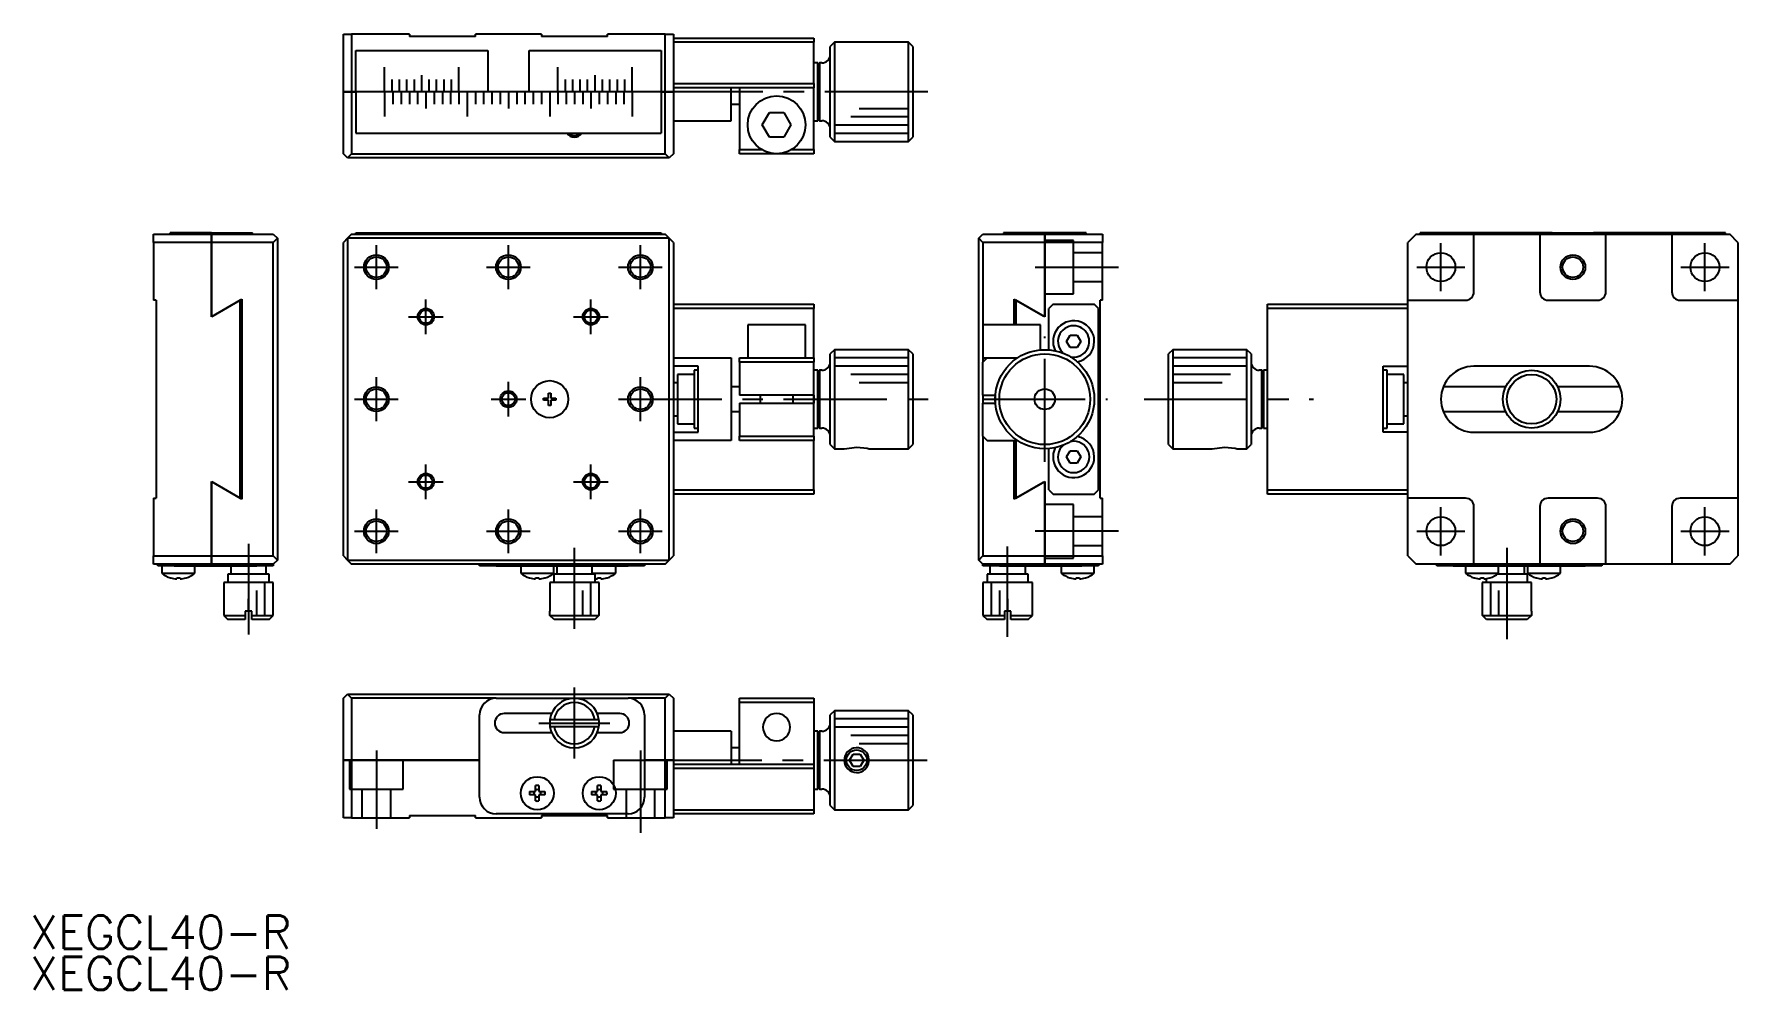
# Model space of a CAD drawing. Extents: x 13 to 220, y -3 to 112.
import ezdxf

# ---------------------------------------------------------------- set-up
doc = ezdxf.new("R2010")
doc.units = 0
doc.header["$LTSCALE"] = 10
doc.linetypes.add('CENTER', pattern=[2, 1.25, -0.25, 0.25, -0.25])
doc.linetypes.add('DASHED', pattern=[3.5, 2, -1.5])
doc.layers.get('0').update_dxf_attribs({"linetype": 'CONTINUOUS'})
doc.layers.add('CENTER', color=1, linetype='CENTER')
doc.styles.get("Standard").update_dxf_attribs({"font": 'txt.shx', "bigfont": '@extfont2.shx'})

msp = doc.modelspace()

# ---------------------------------------------------------------- linework, layer by layer
at = {"color": 7, "linetype": 'CONTINUOUS'}
for p, q in [((50.5, 105.5), (50.5, 112.5)), ((50.5, 112.5), (51.5, 112.5)), ((51.5, 112.5), (51.5, 105.5)), ((58.5, 112.5), (51.5, 112.5)), ((58.5, 112.5), (58.5, 112.2)), ((66.5, 112.2), (58.5, 112.2)), ((66.5, 112.2), (66.5, 112.5)), ((74.5, 112.5), (66.5, 112.5)), ((74.5, 112.5), (74.5, 112.2)), ((82.5, 112.2), (74.5, 112.2)), ((82.5, 112.2), (82.5, 112.5)), ((89.5, 112.5), (82.5, 112.5)), ((89.5, 105.5), (89.5, 112.5)), ((89.5, 112.5), (90.5, 112.5)), ((90.5, 112.5), (90.5, 105.5)), ((90.5, 112), (107.5, 112)), ((107.5, 112), (107.5, 111.5)), ((52, 105.5), (52, 110.5)), ((52, 110.5), (68, 110.5)), ((68, 110.5), (68, 105.5)), ((73, 105.5), (73, 110.5)), ((73, 110.5), (89, 110.5)), ((89, 110.5), (89, 105.5)), ((107.5, 111.5), (90.5, 111.5)), ((107.5, 106.5), (107.5, 111.5)), ((110, 111.5), (109.5, 111)), ((109.5, 100), (109.5, 111)), ((110, 111.5), (110, 99.5)), ((119, 111.5), (110, 111.5)), ((119, 99.5), (119, 111.5)), ((119.5, 111), (119, 111.5)), ((119.5, 111), (119.5, 100)), ((108, 109), (107.5, 109)), ((108, 102), (108, 109)), ((108.2, 109), (108, 108.8)), ((108, 102.2), (108, 108.8)), ((108.2, 109), (108.2, 102)), ((108.5, 109), (108.2, 109)), ((51.5, 105.5), (50.5, 105.5)), ((50.5, 98), (50.5, 105.5)), ((50.5, 105.5), (51.5, 105.5)), ((51.5, 105.5), (51.99, 105.5)), ((51.5, 105.5), (51.5, 98)), ((51.99, 105.5), (51.5, 105.5)), ((55.49, 105.5), (52, 105.5)), ((52, 105.5), (52, 100.5)), ((55.49, 105.5), (52, 105.5)), ((55.5, 105.5), (55.49, 105.5)), ((55.5, 105.5), (55.49, 105.5)), ((55.51, 105.5), (55.5, 105.5)), ((55.51, 105.5), (55.5, 105.5)), ((56.4, 105.5), (55.51, 105.5)), ((56.39, 105.5), (55.51, 105.5)), ((56.4, 105.5), (56.39, 105.5)), ((56.49, 105.5), (56.4, 105.5)), ((56.41, 105.5), (56.4, 105.5)), ((56.5, 105.5), (56.41, 105.5)), ((56.5, 105.5), (56.49, 105.5)), ((56.51, 105.5), (56.5, 105.5)), ((57.29, 105.5), (56.5, 105.5)), ((57.3, 105.5), (56.51, 105.5)), ((57.3, 105.5), (57.29, 105.5)), ((57.49, 105.5), (57.3, 105.5)), ((57.31, 105.5), (57.3, 105.5)), ((57.5, 105.5), (57.31, 105.5)), ((57.5, 105.5), (57.49, 105.5)), ((57.51, 105.5), (57.5, 105.5)), ((58.19, 105.5), (57.5, 105.5)), ((58.2, 105.5), (57.51, 105.5)), ((58.2, 105.5), (58.19, 105.5)), ((58.49, 105.5), (58.2, 105.5)), ((58.21, 105.5), (58.2, 105.5)), ((58.5, 105.5), (58.21, 105.5)), ((58.5, 105.5), (58.49, 105.5)), ((58.51, 105.5), (58.5, 105.5)), ((59.09, 105.5), (58.5, 105.5)), ((59.1, 105.5), (58.51, 105.5)), ((59.1, 105.5), (59.09, 105.5)), ((59.49, 105.5), (59.1, 105.5)), ((59.11, 105.5), (59.1, 105.5)), ((59.5, 105.5), (59.11, 105.5)), ((59.5, 105.5), (59.49, 105.5)), ((59.51, 105.5), (59.5, 105.5)), ((59.99, 105.5), (59.5, 105.5)), ((60, 105.5), (59.51, 105.5)), ((60, 105.5), (59.99, 105.5)), ((60.49, 105.5), (60, 105.5)), ((60.01, 105.5), (60, 105.5)), ((60.5, 105.5), (60.01, 105.5)), ((60.5, 105.5), (60.49, 105.5)), ((60.51, 105.5), (60.5, 105.5)), ((60.89, 105.5), (60.5, 105.5)), ((60.9, 105.5), (60.51, 105.5)), ((60.9, 105.5), (60.89, 105.5)), ((61.49, 105.5), (60.9, 105.5)), ((60.91, 105.5), (60.9, 105.5)), ((61.5, 105.5), (60.91, 105.5)), ((61.5, 105.5), (61.49, 105.5)), ((61.51, 105.5), (61.5, 105.5)), ((61.79, 105.5), (61.5, 105.5)), ((61.8, 105.5), (61.51, 105.5)), ((61.8, 105.5), (61.79, 105.5)), ((62.49, 105.5), (61.8, 105.5)), ((61.81, 105.5), (61.8, 105.5)), ((62.5, 105.5), (61.81, 105.5)), ((62.5, 105.5), (62.49, 105.5)), ((62.51, 105.5), (62.5, 105.5)), ((62.69, 105.5), (62.5, 105.5)), ((62.7, 105.5), (62.51, 105.5)), ((62.7, 105.5), (62.69, 105.5)), ((63.49, 105.5), (62.7, 105.5)), ((62.71, 105.5), (62.7, 105.5)), ((63.5, 105.5), (62.71, 105.5)), ((63.5, 105.5), (63.49, 105.5)), ((63.51, 105.5), (63.5, 105.5)), ((63.59, 105.5), (63.5, 105.5)), ((63.6, 105.5), (63.51, 105.5)), ((63.6, 105.5), (63.59, 105.5)), ((64.49, 105.5), (63.6, 105.5)), ((63.61, 105.5), (63.6, 105.5)), ((64.49, 105.5), (63.61, 105.5)), ((64.5, 105.5), (64.49, 105.5)), ((64.5, 105.5), (64.49, 105.5)), ((64.51, 105.5), (64.5, 105.5)), ((64.51, 105.5), (64.5, 105.5)), ((65.49, 105.5), (64.51, 105.5)), ((65.5, 105.5), (64.51, 105.5)), ((65.5, 105.5), (65.49, 105.5)), ((65.51, 105.5), (65.5, 105.5)), ((66.5, 105.5), (65.5, 105.5)), ((66.49, 105.5), (65.51, 105.5)), ((66.5, 105.5), (66.49, 105.5)), ((66.51, 105.5), (66.5, 105.5)), ((67.5, 105.5), (66.5, 105.5)), ((67.49, 105.5), (66.51, 105.5)), ((67.5, 105.5), (67.49, 105.5)), ((67.51, 105.5), (67.5, 105.5)), ((68, 105.5), (67.5, 105.5)), ((68, 105.5), (67.51, 105.5)), ((68.01, 105.5), (68, 105.5)), ((68.5, 105.5), (68.01, 105.5)), ((69.5, 105.5), (68.5, 105.5)), ((70.5, 105.5), (69.5, 105.5)), ((71.5, 105.5), (70.5, 105.5)), ((72.5, 105.5), (71.5, 105.5)), ((72.99, 105.5), (72.5, 105.5)), ((73, 105.5), (72.99, 105.5)), ((73.49, 105.5), (73, 105.5)), ((73.5, 105.5), (73, 105.5)), ((73.5, 105.5), (73.49, 105.5)), ((73.51, 105.5), (73.5, 105.5)), ((74.5, 105.5), (73.5, 105.5)), ((74.49, 105.5), (73.51, 105.5)), ((74.5, 105.5), (74.49, 105.5)), ((74.51, 105.5), (74.5, 105.5)), ((75.5, 105.5), (74.5, 105.5)), ((75.49, 105.5), (74.51, 105.5)), ((75.5, 105.5), (75.49, 105.5)), ((75.51, 105.5), (75.5, 105.5)), ((76.49, 105.5), (75.5, 105.5)), ((76.49, 105.5), (75.51, 105.5)), ((76.5, 105.5), (76.49, 105.5)), ((76.5, 105.5), (76.49, 105.5)), ((76.51, 105.5), (76.5, 105.5)), ((76.51, 105.5), (76.5, 105.5)), ((77.4, 105.5), (76.51, 105.5)), ((77.39, 105.5), (76.51, 105.5)), ((77.4, 105.5), (77.39, 105.5)), ((77.49, 105.5), (77.4, 105.5)), ((77.41, 105.5), (77.4, 105.5)), ((77.5, 105.5), (77.41, 105.5)), ((77.5, 105.5), (77.49, 105.5)), ((77.51, 105.5), (77.5, 105.5)), ((78.29, 105.5), (77.5, 105.5)), ((78.3, 105.5), (77.51, 105.5)), ((78.3, 105.5), (78.29, 105.5)), ((78.49, 105.5), (78.3, 105.5)), ((78.31, 105.5), (78.3, 105.5)), ((78.5, 105.5), (78.31, 105.5)), ((78.5, 105.5), (78.49, 105.5)), ((78.51, 105.5), (78.5, 105.5)), ((79.19, 105.5), (78.5, 105.5)), ((79.2, 105.5), (78.51, 105.5)), ((79.2, 105.5), (79.19, 105.5)), ((79.49, 105.5), (79.2, 105.5)), ((79.21, 105.5), (79.2, 105.5)), ((79.5, 105.5), (79.21, 105.5)), ((79.5, 105.5), (79.49, 105.5)), ((79.51, 105.5), (79.5, 105.5)), ((80.09, 105.5), (79.5, 105.5)), ((80.1, 105.5), (79.51, 105.5)), ((80.1, 105.5), (80.09, 105.5)), ((80.49, 105.5), (80.1, 105.5)), ((80.11, 105.5), (80.1, 105.5)), ((80.5, 105.5), (80.11, 105.5)), ((80.5, 105.5), (80.49, 105.5)), ((80.51, 105.5), (80.5, 105.5)), ((80.99, 105.5), (80.5, 105.5)), ((81, 105.5), (80.51, 105.5)), ((81, 105.5), (80.99, 105.5)), ((81.49, 105.5), (81, 105.5)), ((81.01, 105.5), (81, 105.5)), ((81.5, 105.5), (81.01, 105.5)), ((81.5, 105.5), (81.49, 105.5)), ((81.51, 105.5), (81.5, 105.5)), ((81.89, 105.5), (81.5, 105.5)), ((81.9, 105.5), (81.51, 105.5)), ((81.9, 105.5), (81.89, 105.5)), ((82.49, 105.5), (81.9, 105.5)), ((81.91, 105.5), (81.9, 105.5)), ((82.5, 105.5), (81.91, 105.5)), ((82.5, 105.5), (82.49, 105.5)), ((82.51, 105.5), (82.5, 105.5)), ((82.79, 105.5), (82.5, 105.5)), ((82.8, 105.5), (82.51, 105.5)), ((82.8, 105.5), (82.79, 105.5)), ((83.49, 105.5), (82.8, 105.5)), ((82.81, 105.5), (82.8, 105.5)), ((83.5, 105.5), (82.81, 105.5)), ((83.5, 105.5), (83.49, 105.5)), ((83.51, 105.5), (83.5, 105.5)), ((83.69, 105.5), (83.5, 105.5)), ((83.7, 105.5), (83.51, 105.5)), ((83.7, 105.5), (83.69, 105.5)), ((84.49, 105.5), (83.7, 105.5)), ((83.71, 105.5), (83.7, 105.5)), ((84.5, 105.5), (83.71, 105.5)), ((84.5, 105.5), (84.49, 105.5)), ((84.51, 105.5), (84.5, 105.5)), ((84.59, 105.5), (84.5, 105.5)), ((84.6, 105.5), (84.51, 105.5)), ((84.6, 105.5), (84.59, 105.5)), ((85.49, 105.5), (84.6, 105.5)), ((84.61, 105.5), (84.6, 105.5)), ((85.49, 105.5), (84.61, 105.5)), ((85.5, 105.5), (85.49, 105.5)), ((85.5, 105.5), (85.49, 105.5)), ((85.51, 105.5), (85.5, 105.5)), ((85.51, 105.5), (85.5, 105.5)), ((89, 105.5), (85.51, 105.5)), ((89, 105.5), (85.51, 105.5)), ((89, 105.5), (89, 100.5)), ((89.01, 105.5), (89.5, 105.5)), ((89.5, 105.5), (89.01, 105.5)), ((90.5, 105.5), (89.5, 105.5)), ((89.5, 98), (89.5, 105.5)), ((89.5, 105.5), (90.5, 105.5)), ((90.5, 106.5), (107.5, 106.5)), ((107.5, 106), (90.5, 106)), ((90.5, 105.5), (90.5, 98)), ((97.5, 102), (97.5, 106)), ((98.5, 106), (98.5, 98.5)), ((107.5, 106.5), (107.5, 106)), ((107.5, 98.5), (107.5, 106)), ((97.5, 104), (98.5, 104)), ((90.5, 102), (97.5, 102)), ((101.267949, 101.5), (102.133975, 103)), ((102.133975, 100), (101.267949, 101.5)), ((102.133975, 103), (103.866025, 103)), ((103.866025, 103), (104.732051, 101.5)), ((104.732051, 101.5), (103.866025, 100)), ((107.5, 102), (108, 102)), ((108, 102.2), (108.2, 102)), ((108.2, 102), (108.5, 102)), ((52, 100.5), (89, 100.5)), ((103.866025, 100), (102.133975, 100)), ((109.5, 100), (110, 99.5)), ((110, 99.5), (119, 99.5)), ((119, 99.5), (119.5, 100)), ((51, 97.5), (50.5, 98)), ((51.5, 98), (51, 97.5)), ((90, 97.5), (51, 97.5)), ((51.5, 98), (89.5, 98)), ((90, 97.5), (89.5, 98)), ((90.5, 98), (90, 97.5)), ((98.5, 98.5), (101.197224, 98.5)), ((98.5, 98), (98.5, 98.5)), ((103, 98), (98.5, 98)), ((107.5, 98), (103, 98)), ((104.802776, 98.5), (107.5, 98.5)), ((107.5, 98.5), (107.5, 98)), ((27.5, 88.25), (34.5, 88.25)), ((27.5, 87.25), (27.5, 88.25)), ((34.5, 87.25), (27.5, 87.25)), ((27.5, 87.25), (27.5, 80.25)), ((29.5, 88.25), (29.5, 88.4)), ((34.5, 88.4), (29.5, 88.4)), ((34.5, 88.25), (34.5, 88.4)), ((34.5, 88.4), (39.5, 88.4)), ((34.5, 88.4), (34.5, 88.25)), ((34.5, 88.25), (34.5, 87.25)), ((34.5, 88.25), (42, 88.25)), ((34.5, 87.25), (34.5, 88.25)), ((34.5, 78.35), (34.5, 87.25)), ((34.5, 87.25), (34.5, 78.35)), ((42, 87.25), (34.5, 87.25)), ((39.5, 88.25), (39.5, 88.4)), ((42, 88.25), (42.5, 87.75)), ((42.5, 87.75), (42, 87.25)), ((42, 49.25), (42, 87.25)), ((42.5, 87.75), (42.5, 48.75)), ((51, 87.75), (50.5, 87.25)), ((50.5, 49.25), (50.5, 87.25)), ((51.5, 88.25), (51, 87.75)), ((51, 87.75), (51, 48.75)), ((90, 87.75), (51, 87.75)), ((51.5, 88.25), (89.5, 88.25)), ((52, 88.25), (52, 88.4)), ((52, 88.4), (89, 88.4)), ((89, 88.4), (89, 88.25)), ((90, 87.75), (89.5, 88.25)), ((90, 48.75), (90, 87.75)), ((90.5, 87.25), (90, 87.75)), ((90.5, 87.25), (90.5, 49.25)), ((127.5, 87.75), (128, 88.25)), ((128, 87.25), (127.5, 87.75)), ((127.5, 48.75), (127.5, 87.75)), ((128, 88.25), (135.5, 88.25)), ((135.5, 87.25), (128, 87.25)), ((128, 87.25), (128, 77.25)), ((130.5, 88.4), (130.5, 88.25)), ((135.5, 88.4), (130.5, 88.4)), ((135.5, 88.25), (135.5, 88.4)), ((140.5, 88.4), (135.5, 88.4)), ((135.5, 88.25), (135.5, 88.4)), ((135.5, 88.25), (142.5, 88.25)), ((135.5, 87.25), (135.5, 88.25)), ((135.5, 88.25), (135.5, 87.25)), ((142.5, 87.25), (135.5, 87.25)), ((135.5, 87.25), (135.5, 78.35)), ((135.5, 78.35), (135.5, 87.25)), ((140.5, 88.25), (140.5, 88.4)), ((142.5, 88.25), (142.5, 87.25)), ((142.5, 80.25), (142.5, 87.25)), ((180.5, 88.25), (179.5, 87.25)), ((179.5, 80.25), (179.5, 87.25)), ((180.5, 88.25), (187.5, 88.25)), ((181, 88.25), (181, 88.4)), ((197, 88.4), (181, 88.4)), ((187.5, 81.25), (187.5, 88.25)), ((187.5, 88.25), (195.5, 88.25)), ((195.5, 88.25), (195.5, 81.25)), ((195.5, 88.25), (203.5, 88.25)), ((197, 88.25), (197, 88.4)), ((197.01, 88.4), (197.5, 88.4)), ((197.5, 88.4), (198.5, 88.4)), ((198.5, 88.4), (199.5, 88.4)), ((199.5, 88.4), (200.5, 88.4)), ((200.5, 88.4), (201.5, 88.4)), ((201.5, 88.4), (201.99, 88.4)), ((202, 88.25), (202, 88.4)), ((218, 88.4), (202, 88.4)), ((203.5, 81.25), (203.5, 88.25)), ((203.5, 88.25), (211.5, 88.25)), ((211.5, 88.25), (211.5, 81.25)), ((211.5, 88.25), (218.5, 88.25)), ((218, 88.25), (218, 88.4)), ((219.5, 87.25), (218.5, 88.25)), ((219.5, 87.25), (219.5, 80.25)), ((27.8, 80.25), (27.5, 80.25)), ((27.8, 80.25), (27.8, 56.25)), ((38, 80.25), (34.5, 78.229274)), ((34.7, 78.35), (38.2, 80.370726)), ((38, 56.25), (38, 80.25)), ((38.2, 80.370726), (38.2, 56.129274)), ((90.5, 79.75), (107.5, 79.75)), ((107.5, 79.25), (90.5, 79.25)), ((107.5, 79.75), (107.5, 79.25)), ((107.5, 73.25), (107.5, 79.25)), ((131.8, 80.370726), (135.3, 78.35)), ((131.8, 77.25), (131.8, 80.370726)), ((132, 80.25), (132, 77.25)), ((135.5, 78.229274), (132, 80.25)), ((136.5, 79.75), (136, 79.25)), ((136, 74.22913), (136, 79.25)), ((136.5, 79.75), (141.5, 79.75)), ((142, 79.25), (141.5, 79.75)), ((142, 57.25), (142, 79.25)), ((142.5, 80.25), (142.2, 80.25)), ((142.2, 56.25), (142.2, 80.25)), ((162.5, 79.75), (179.5, 79.75)), ((162.5, 79.25), (162.5, 79.75)), ((179.5, 79.25), (162.5, 79.25)), ((162.5, 57.25), (162.5, 79.25)), ((179.5, 80.25), (186.5, 80.25)), ((179.5, 56.25), (179.5, 80.25)), ((196.5, 80.25), (202.5, 80.25)), ((212.5, 80.25), (219.5, 80.25)), ((219.5, 80.25), (219.5, 56.25)), ((34.5, 78.229274), (34.5, 78.35)), ((34.5, 78.35), (34.7, 78.35)), ((38.2, 77.25), (38, 77.25)), ((103, 77.25), (99.5, 77.25)), ((99.5, 77.25), (99.5, 73.25)), ((106.5, 77.25), (103, 77.25)), ((106.5, 73.25), (106.5, 77.25)), ((135, 77.25), (128, 77.25)), ((128, 77.25), (128, 73.25)), ((135, 74.22913), (135, 77.25)), ((135.3, 78.35), (135.5, 78.35)), ((135.5, 78.35), (135.5, 78.229274)), ((138.133975, 75.25), (138.566987, 76)), ((138.566987, 74.5), (138.133975, 75.25)), ((138.566987, 76), (139.433013, 76)), ((139.433013, 74.5), (138.566987, 74.5)), ((139.433013, 76), (139.866025, 75.25)), ((139.866025, 75.25), (139.433013, 74.5)), ((38, 73.25), (38.2, 73.25)), ((90.5, 73.25), (97.5, 73.25)), ((97.5, 73.25), (97.5, 63.25)), ((98.5, 73.25), (101.197224, 73.25)), ((98.5, 72.75), (98.5, 73.25)), ((98.5, 72.75), (98.5, 68.75)), ((107.5, 72.75), (98.5, 72.75)), ((101.197224, 73.25), (103, 73.25)), ((103, 73.25), (104.802776, 73.25)), ((104.802776, 73.25), (107.5, 73.25)), ((107.5, 73.25), (107.5, 72.75)), ((107.5, 68.75), (107.5, 72.75)), ((110, 74.25), (109.5, 73.75)), ((109.5, 68.25), (109.5, 73.75)), ((110, 74.25), (110, 68.25)), ((119, 74.25), (110, 74.25)), ((119, 62.25), (119, 74.25)), ((119.5, 73.75), (119, 74.25)), ((119.5, 73.75), (119.5, 62.75)), ((128, 73.25), (128.5, 73.25)), ((128.5, 73.25), (128, 72.75)), ((128, 73.25), (128, 72.75)), ((128, 68.75), (128, 72.75)), ((128.5, 73.25), (132.183375, 73.25)), ((151, 74.25), (150.5, 73.75)), ((150.5, 68.25), (150.5, 73.75)), ((151, 74.25), (151, 68.25)), ((160, 74.25), (151, 74.25)), ((160, 62.25), (160, 74.25)), ((160.5, 73.75), (160, 74.25)), ((160.5, 73.75), (160.5, 62.75)), ((38.2, 71.75), (38, 71.75)), ((93.5, 72.25), (90.5, 72.25)), ((91, 70.25), (90.5, 70.25)), ((91, 71.25), (91, 65.25)), ((93, 71.25), (91, 71.25)), ((93, 71.75), (93, 64.75)), ((93.5, 71.75), (93, 71.75)), ((93.5, 68.25), (93.5, 72.25)), ((108, 71.75), (107.5, 71.75)), ((108, 68.25), (108, 71.75)), ((108.2, 71.75), (108, 71.55)), ((108.2, 71.75), (108.2, 68.25)), ((108.5, 71.75), (108.2, 71.75)), ((161.8, 71.75), (161.5, 71.75)), ((161.8, 64.75), (161.8, 71.75)), ((162, 71.55), (161.8, 71.75)), ((162, 71.75), (162, 64.75)), ((162, 71.75), (162, 71.55)), ((162.5, 71.75), (162, 71.75)), ((176.5, 72.25), (179.5, 72.25)), ((176.5, 64.25), (176.5, 72.25)), ((177, 71.75), (176.5, 71.75)), ((177, 68.25), (177, 71.75)), ((177, 71.25), (177, 71.75)), ((179, 71.25), (177, 71.25)), ((179, 65.25), (179, 71.25)), ((179.5, 70.25), (179, 70.25)), ((201.5, 72.25), (187.5, 72.25)), ((74.75, 68.125), (74.75, 68.375)), ((74.75, 68.375), (75.375, 68.375)), ((75.375, 68.375), (75.375, 69)), ((75.375, 69), (75.625, 69)), ((75.625, 69), (75.625, 68.375)), ((75.625, 68.375), (76.25, 68.375)), ((76.25, 68.375), (76.25, 68.125)), ((93.5, 64.25), (93.5, 68.25)), ((98.5, 69.75), (97.5, 69.75)), ((107.5, 68.75), (98.5, 68.75)), ((101, 68.75), (101, 67.750019)), ((105, 67.750019), (105, 68.75)), ((107.5, 68.25), (107.5, 68.75)), ((107.5, 68.75), (107.5, 68.25)), ((107.5, 67.75), (107.5, 68.25)), ((107.5, 68.25), (107.5, 67.75)), ((108, 64.75), (108, 68.25)), ((108.2, 68.25), (108.2, 64.75)), ((109.5, 62.75), (109.5, 68.25)), ((110, 68.25), (110, 62.25)), ((128, 68.75), (128, 67.75)), ((128, 68.75), (129.52087, 68.75)), ((129.5, 68.75), (129.5, 68.25)), ((129.5, 68.25), (129.5, 67.750019)), ((150.5, 62.75), (150.5, 68.25)), ((151, 68.25), (151, 62.25)), ((177, 64.75), (177, 68.25)), ((191.337445, 69.75), (183.791901, 69.75)), ((191.337671, 69.75), (191.337543, 69.75)), ((205.208099, 69.75), (197.662278, 69.75)), ((75.375, 68.125), (74.75, 68.125)), ((75.375, 67.5), (75.375, 68.125)), ((75.625, 67.5), (75.375, 67.5)), ((76.25, 68.125), (75.625, 68.125)), ((75.625, 68.125), (75.625, 67.5)), ((90.5, 66.25), (91, 66.25)), ((97.5, 66.75), (98.5, 66.75)), ((98.5, 67.75), (107.5, 67.75)), ((98.5, 67.75), (98.5, 63.75)), ((107.5, 63.75), (107.5, 67.75)), ((128, 63.75), (128, 67.75)), ((128, 67.75), (129.52087, 67.75)), ((179, 66.25), (179.5, 66.25)), ((183.791901, 66.75), (191.337426, 66.75)), ((191.337537, 66.75), (191.337647, 66.75)), ((197.662278, 66.75), (205.208099, 66.75)), ((38, 64.75), (38.2, 64.75)), ((90.5, 64.25), (93.5, 64.25)), ((91, 65.25), (93, 65.25)), ((93, 64.75), (93.5, 64.75)), ((107.5, 64.75), (108, 64.75)), ((108, 64.95), (108.2, 64.75)), ((108.2, 64.75), (108.5, 64.75)), ((161.5, 64.75), (161.8, 64.75)), ((161.8, 64.75), (162, 64.95)), ((162, 64.95), (162, 64.75)), ((162, 64.75), (162.5, 64.75)), ((176.5, 64.75), (177, 64.75)), ((179.5, 64.25), (176.5, 64.25)), ((177, 64.75), (177, 65.25)), ((177, 65.25), (179, 65.25)), ((187.5, 64.25), (201.5, 64.25)), ((38, 63.25), (38.2, 63.25)), ((97.5, 63.25), (90.5, 63.25)), ((98.5, 63.75), (107.5, 63.75)), ((98.5, 63.25), (98.5, 63.75)), ((107.5, 63.25), (98.5, 63.25)), ((107.5, 63.75), (107.5, 63.25)), ((107.5, 57.25), (107.5, 63.25)), ((109.5, 62.75), (110, 62.25)), ((110, 62.25), (111.200005, 62.25)), ((111.200005, 62.25), (112.714173, 62.440506)), ((111.200005, 62.25), (111.2003, 62.25)), ((111.2003, 62.25), (111.200918, 62.25)), ((111.45, 62.25), (111.450501, 62.250104)), ((112.714173, 62.440506), (113.961421, 62.305154)), ((113.961421, 62.305154), (114.199995, 62.25)), ((114.199995, 62.25), (119, 62.25)), ((119, 62.25), (119.5, 62.75)), ((128, 63.75), (128.5, 63.25)), ((128, 63.75), (128, 49.25)), ((128.5, 63.25), (132.183375, 63.25)), ((131.8, 56.129274), (131.8, 63.25)), ((132, 63.25), (132, 56.25)), ((136, 57.25), (136, 62.27087)), ((138.133975, 61.25), (138.566987, 62)), ((138.566987, 62), (139.433013, 62)), ((139.433013, 62), (139.866025, 61.25)), ((150.5, 62.75), (151, 62.25)), ((151, 62.25), (155.800005, 62.25)), ((155.800005, 62.25), (157.280327, 62.44049)), ((157.280327, 62.44049), (158.569312, 62.303475)), ((158.56932, 62.303472), (158.799995, 62.25)), ((158.799534, 62.25), (158.799781, 62.25)), ((158.799781, 62.25), (158.799995, 62.25)), ((158.799995, 62.25), (160, 62.25)), ((160, 62.25), (160.5, 62.75)), ((138.566987, 60.5), (138.133975, 61.25)), ((139.433013, 60.5), (138.566987, 60.5)), ((139.866025, 61.25), (139.433013, 60.5)), ((34.5, 58.270726), (38, 56.25)), ((34.5, 58.15), (34.5, 58.270726)), ((34.5, 49.25), (34.5, 58.15)), ((34.7, 58.15), (34.5, 58.15)), ((34.5, 58.15), (34.5, 49.25)), ((38.2, 56.129274), (34.7, 58.15)), ((135.3, 58.15), (131.8, 56.129274)), ((132, 56.25), (135.5, 58.270726)), ((135.5, 58.15), (135.3, 58.15)), ((135.5, 58.270726), (135.5, 58.15)), ((135.5, 58.15), (135.5, 49.25)), ((135.5, 49.25), (135.5, 58.15)), ((27.5, 56.25), (27.5, 49.25)), ((27.5, 56.25), (27.8, 56.25)), ((90.5, 57.25), (107.5, 57.25)), ((107.5, 56.75), (90.5, 56.75)), ((107.5, 57.25), (107.5, 56.75)), ((136, 57.25), (136.5, 56.75)), ((136.5, 56.75), (141.5, 56.75)), ((141.5, 56.75), (142, 57.25)), ((142.2, 56.25), (142.5, 56.25)), ((142.5, 49.25), (142.5, 56.25)), ((162.5, 57.25), (179.5, 57.25)), ((162.5, 56.75), (162.5, 57.25)), ((179.5, 56.75), (162.5, 56.75)), ((186.5, 56.25), (179.5, 56.25)), ((179.5, 49.25), (179.5, 56.25)), ((202.5, 56.25), (196.5, 56.25)), ((219.5, 56.25), (212.5, 56.25)), ((219.5, 56.25), (219.5, 49.25)), ((187.5, 48.25), (187.5, 55.25)), ((195.5, 55.25), (195.5, 48.25)), ((203.5, 48.25), (203.5, 55.25)), ((211.5, 55.25), (211.5, 48.25)), ((27.5, 49.25), (34.5, 49.25)), ((27.5, 48.25), (27.5, 49.25)), ((34.5, 48.25), (27.5, 48.25)), ((28, 48.05), (28, 48.25)), ((30, 48.05), (28, 48.05)), ((28.5, 48.05), (28.5, 47.152001)), ((30, 48.05), (40, 48.05)), ((32.5, 47.152001), (32.5, 48.05)), ((34.5, 49.25), (34.5, 48.25)), ((34.5, 49.25), (42, 49.25)), ((34.5, 48.25), (34.5, 49.25)), ((42, 48.25), (34.5, 48.25)), ((36.85, 48.05), (36.85, 47.05)), ((42, 48.05), (40, 48.05)), ((41.15, 47.05), (41.15, 48.05)), ((42, 49.25), (42.5, 48.75)), ((42.5, 48.75), (42, 48.25)), ((42, 48.25), (42, 48.05)), ((50.5, 49.25), (51, 48.75)), ((51, 48.75), (90, 48.75)), ((51, 48.75), (51.5, 48.25)), ((69, 48.25), (51.5, 48.25)), ((67, 48.05), (67, 48.25)), ((69, 48.05), (67, 48.05)), ((69, 48.25), (85, 48.25)), ((85, 48.25), (69, 48.25)), ((69, 48.05), (85, 48.05)), ((72, 48.05), (72, 47.152001)), ((76, 47.152001), (76, 48.05)), ((76.35, 48.05), (76.35, 47.05)), ((80.65, 47.05), (80.65, 48.05)), ((83.5, 47.152001), (83.5, 48.05)), ((89.5, 48.25), (85, 48.25)), ((87, 48.05), (85, 48.05)), ((87, 48.25), (87, 48.05)), ((89.5, 48.25), (90, 48.75)), ((90, 48.75), (90.5, 49.25)), ((127.5, 48.75), (128, 49.25)), ((128, 48.25), (127.5, 48.75)), ((128, 49.25), (135.5, 49.25)), ((128, 48.05), (128, 48.25)), ((135.5, 48.25), (128, 48.25)), ((130, 48.05), (128, 48.05)), ((128.85, 48.05), (128.85, 47.05)), ((130, 48.05), (140, 48.05)), ((133.15, 47.05), (133.15, 48.05)), ((135.5, 49.25), (142.5, 49.25)), ((135.5, 48.25), (135.5, 49.25)), ((135.5, 49.25), (135.5, 48.25)), ((142.5, 48.25), (135.5, 48.25)), ((137.5, 48.05), (137.5, 47.152001)), ((142, 48.05), (140, 48.05)), ((141.5, 47.152001), (141.5, 48.05)), ((142, 48.25), (142, 48.05)), ((142.5, 49.25), (142.5, 48.25)), ((179.5, 49.25), (180.5, 48.25)), ((187.5, 48.25), (180.5, 48.25)), ((183, 48.05), (183, 48.25)), ((185, 48.05), (183, 48.05)), ((185, 48.05), (201, 48.05)), ((186.5, 48.05), (186.5, 47.152001)), ((195.5, 48.25), (187.5, 48.25)), ((190.5, 47.152001), (190.5, 48.05)), ((193.65, 47.05), (193.65, 48.05)), ((194, 48.05), (194, 47.152001)), ((203.5, 48.25), (195.5, 48.25)), ((198, 47.152001), (198, 48.05)), ((203, 48.05), (201, 48.05)), ((203, 48.25), (203, 48.05)), ((211.5, 48.25), (203.5, 48.25)), ((218.5, 48.25), (211.5, 48.25)), ((218.5, 48.25), (219.5, 49.25)), ((28.5, 47.152001), (32.5, 47.152001)), ((29.55, 46.594268), (29.571291, 46.594268)), ((30.3, 46.594268), (30.7, 46.594268)), ((30.3, 46.462525), (30.3, 46.594268)), ((30.7, 46.594268), (30.7, 46.462525)), ((31.428709, 46.594268), (31.45, 46.594268)), ((39, 46.05), (36, 46.05)), ((36, 46.05), (36, 42.05)), ((39, 47.05), (36.5, 47.05)), ((36.5, 47.05), (36.5, 46.05)), ((41.5, 47.05), (39, 47.05)), ((42, 46.05), (39, 46.05)), ((41.5, 46.05), (41.5, 47.05)), ((42, 42.05), (42, 46.05)), ((72, 47.152001), (74, 47.152001)), ((73.05, 46.594268), (73.071291, 46.594268)), ((73.8, 46.594268), (74.2, 46.594268)), ((73.8, 46.462525), (73.8, 46.594268)), ((74, 47.152001), (76, 47.152001)), ((74.2, 46.594268), (74.2, 46.462525)), ((74.928709, 46.594268), (74.95, 46.594268)), ((81.5, 46.05), (75.5, 46.05)), ((75.5, 46.05), (75.5, 42.55)), ((81, 47.05), (76, 47.05)), ((76, 47.05), (76, 46.05)), ((80.65, 47.152001), (81.5, 47.152001)), ((81, 46.05), (81, 47.05)), ((81.3, 46.594268), (81.7, 46.594268)), ((81.3, 46.462525), (81.3, 46.594268)), ((81.5, 47.152001), (83.5, 47.152001)), ((81.5, 42.55), (81.5, 46.05)), ((81.7, 46.594268), (81.7, 46.462525)), ((82.428709, 46.594268), (82.45, 46.594268)), ((134, 46.05), (128, 46.05)), ((128, 46.05), (128, 42.05)), ((133.5, 47.05), (128.5, 47.05)), ((128.5, 47.05), (128.5, 46.05)), ((133.5, 46.05), (133.5, 47.05)), ((134, 42.05), (134, 46.05)), ((137.5, 47.152001), (141.5, 47.152001)), ((138.55, 46.594268), (138.571291, 46.594268)), ((139.3, 46.594268), (139.7, 46.594268)), ((139.3, 46.462525), (139.3, 46.594268)), ((139.7, 46.594268), (139.7, 46.462525)), ((140.428709, 46.594268), (140.45, 46.594268)), ((186.5, 47.152001), (190.5, 47.152001)), ((187.55, 46.594268), (187.571291, 46.594268)), ((188.3, 46.594268), (188.7, 46.594268)), ((188.3, 46.462525), (188.3, 46.594268)), ((194.5, 46.05), (188.5, 46.05)), ((188.5, 46.05), (188.5, 42.55)), ((188.7, 46.594268), (188.7, 46.462525)), ((189, 46.495638), (189, 46.05)), ((189.428709, 46.594268), (189.45, 46.594268)), ((194, 47.05), (190.365476, 47.05)), ((194, 47.152001), (198, 47.152001)), ((194, 46.05), (194, 47.05)), ((194.5, 42.55), (194.5, 46.05)), ((195.05, 46.594268), (195.071291, 46.594268)), ((195.8, 46.594268), (196.2, 46.594268)), ((195.8, 46.462525), (195.8, 46.594268)), ((196.2, 46.594268), (196.2, 46.462525)), ((196.928709, 46.594268), (196.95, 46.594268)), ((36, 42.05), (38.6, 42.05)), ((36, 42.05), (36.5, 41.55)), ((38.6, 41.55), (36.5, 41.55)), ((39.4, 42.55), (38.6, 42.55)), ((38.6, 42.55), (38.6, 42.05)), ((38.6, 42.05), (38.6, 41.55)), ((39.4, 42.05), (39.4, 42.55)), ((39.4, 42.05), (42, 42.05)), ((39.4, 41.55), (39.4, 42.05)), ((41.5, 41.55), (39.4, 41.55)), ((41.5, 41.55), (42, 42.05)), ((75.526786, 42.55), (75.5, 42.55)), ((75.526786, 42.05), (75.526786, 42.55)), ((75.526786, 42.05), (81.473214, 42.05)), ((76.032207, 41.55), (75.526786, 42.05)), ((80.967793, 41.55), (76.032207, 41.55)), ((81.473214, 42.05), (80.967793, 41.55)), ((81.5, 42.55), (81.473214, 42.55)), ((81.473214, 42.55), (81.473214, 42.05)), ((128, 42.05), (130.6, 42.05)), ((128, 42.05), (128.5, 41.55)), ((130.6, 41.55), (128.5, 41.55)), ((131.4, 42.55), (130.6, 42.55)), ((130.6, 42.55), (130.6, 42.05)), ((130.6, 42.05), (130.6, 41.55)), ((131.4, 42.05), (131.4, 42.55)), ((131.4, 42.05), (134, 42.05)), ((131.4, 41.55), (131.4, 42.05)), ((133.5, 41.55), (131.4, 41.55)), ((133.5, 41.55), (134, 42.05)), ((188.526786, 42.55), (188.5, 42.55)), ((188.526786, 42.05), (188.526786, 42.55)), ((188.526786, 42.05), (194.473214, 42.05)), ((189.032207, 41.55), (188.526786, 42.05)), ((193.967793, 41.55), (189.032207, 41.55)), ((194.473214, 42.05), (193.967793, 41.55)), ((194.5, 42.55), (194.473214, 42.55)), ((194.473214, 42.55), (194.473214, 42.05)), ((50.5, 32), (51, 32.5)), ((50.5, 24.5), (50.5, 32)), ((51, 32.5), (51.5, 32)), ((51, 32.5), (90, 32.5)), ((51.5, 32), (51.5, 24.5)), ((69, 32), (51.5, 32)), ((69, 32), (78.5, 32)), ((78.5, 32), (85, 32)), ((89.5, 32), (85, 32)), ((89.5, 32), (90, 32.5)), ((89.5, 24.5), (89.5, 32)), ((90, 32.5), (90.5, 32)), ((90.5, 32), (90.5, 24.5)), ((98.5, 32), (107.5, 32)), ((98.5, 31.5), (98.5, 32)), ((107.5, 31.5), (98.5, 31.5)), ((98.5, 24), (98.5, 31.5)), ((107.5, 32), (107.5, 31.5)), ((107.5, 31.5), (107.5, 24)), ((67, 20), (67, 30)), ((75.72917, 30.15), (70, 30.15)), ((76.032207, 29.4), (75.526786, 29.4)), ((80.967793, 29.4), (76.032207, 29.4)), ((81.473214, 29.4), (80.967793, 29.4)), ((84, 30.15), (81.27083, 30.15)), ((87, 30), (87, 20)), ((110, 30.5), (109.5, 30)), ((109.5, 19), (109.5, 30)), ((110, 30.5), (110, 18.5)), ((119, 30.5), (110, 30.5)), ((119, 18.5), (119, 30.5)), ((119.5, 30), (119, 30.5)), ((119.5, 30), (119.5, 19)), ((70, 27.85), (75.72917, 27.85)), ((75.526786, 28.6), (76.032207, 28.6)), ((76.032207, 28.6), (80.967793, 28.6)), ((80.967793, 28.6), (81.473214, 28.6)), ((81.27083, 27.85), (84, 27.85)), ((97.5, 28), (90.5, 28)), ((97.5, 28), (97.5, 24)), ((108, 28), (107.5, 28)), ((108, 21), (108, 28)), ((108.2, 28), (108, 27.8)), ((108, 21.2), (108, 27.8)), ((108.2, 28), (108.2, 21)), ((108.5, 28), (108.2, 28)), ((98.5, 26), (97.5, 26)), ((111.833975, 24.5), (112.266987, 25.25)), ((112.266987, 25.25), (113.133013, 25.25)), ((113.133013, 25.25), (113.566025, 24.5)), ((50.5, 17.5), (50.5, 24.5)), ((50.5, 24.5), (51.5, 24.5)), ((51.5, 24.5), (50.5, 24.5)), ((51.5, 24.5), (51.5, 17.5)), ((51.5, 24.5), (67, 24.5)), ((67, 24.5), (51.5, 24.5)), ((89.5, 24.5), (87, 24.5)), ((87, 24.5), (89.5, 24.5)), ((89.5, 17.5), (89.5, 24.5)), ((89.5, 24.5), (90.5, 24.5)), ((90.5, 24.5), (89.5, 24.5)), ((90.5, 24.5), (90.5, 17.5)), ((90.5, 24), (107.5, 24)), ((107.5, 23.5), (90.5, 23.5)), ((107.5, 24), (107.5, 23.5)), ((107.5, 23.5), (107.5, 18.5)), ((112.266987, 23.75), (111.833975, 24.5)), ((113.133013, 23.75), (112.266987, 23.75)), ((113.566025, 24.5), (113.133013, 23.75)), ((73.071291, 20.7), (73.8, 20.7)), ((73.8, 20.7), (73.8, 21.428709)), ((74.2, 21.428709), (74.2, 20.7)), ((74.2, 20.7), (74.928709, 20.7)), ((80.571291, 20.7), (81.3, 20.7)), ((81.3, 20.7), (81.3, 21.428709)), ((81.7, 21.428709), (81.7, 20.7)), ((81.7, 20.7), (82.428709, 20.7)), ((107.5, 21), (108, 21)), ((108, 21.2), (108.2, 21)), ((108.2, 21), (108.5, 21)), ((73.8, 20.3), (73.071291, 20.3)), ((73.8, 19.571291), (73.8, 20.3)), ((74.2, 20.3), (74.2, 19.571291)), ((74.928709, 20.3), (74.2, 20.3)), ((81.3, 20.3), (80.571291, 20.3)), ((81.3, 19.571291), (81.3, 20.3)), ((81.7, 20.3), (81.7, 19.571291)), ((82.428709, 20.3), (81.7, 20.3)), ((109.5, 19), (110, 18.5)), ((119, 18.5), (119.5, 19)), ((51.5, 17.5), (50.5, 17.5)), ((51.5, 17.5), (58.5, 17.5)), ((58.5, 17.8), (58.5, 17.5)), ((58.5, 17.8), (66.5, 17.8)), ((66.5, 17.5), (66.5, 17.8)), ((66.5, 17.5), (74.5, 17.5)), ((85, 18), (69, 18)), ((74.5, 17.8), (74.5, 17.5)), ((74.5, 17.8), (82.5, 17.8)), ((82.5, 17.5), (82.5, 17.8)), ((82.5, 17.5), (89.5, 17.5)), ((90.5, 17.5), (89.5, 17.5)), ((90.5, 18.5), (107.5, 18.5)), ((107.5, 18), (90.5, 18)), ((107.5, 18.5), (107.5, 18)), ((110, 18.5), (119, 18.5))]:
    msp.add_line(p, q, dxfattribs=at)
at = {"color": 3, "linetype": 'CONTINUOUS'}
for p, q in [((55.5, 107.5), (55.5, 108.5)), ((55.5, 107), (55.5, 107.5)), ((60, 107), (60, 107.5)), ((64.5, 107.5), (64.5, 108.5)), ((64.5, 107), (64.5, 107.5)), ((76.5, 107.5), (76.5, 108.5)), ((76.5, 107), (76.5, 107.5)), ((81, 107), (81, 107.5)), ((85.5, 107.5), (85.5, 108.5)), ((85.5, 107), (85.5, 107.5)), ((55.5, 105.5), (55.5, 107)), ((55.5, 105.5), (55.5, 104)), ((56.4, 105.5), (56.4, 107)), ((56.5, 105.5), (56.5, 104)), ((57.3, 105.5), (57.3, 107)), ((57.5, 105.5), (57.5, 104)), ((58.2, 105.5), (58.2, 107)), ((58.5, 105.5), (58.5, 104)), ((59.1, 105.5), (59.1, 107)), ((59.5, 105.5), (59.5, 104)), ((60, 105.5), (60, 107)), ((60.5, 105.5), (60.5, 104)), ((60.9, 105.5), (60.9, 107)), ((61.5, 105.5), (61.5, 104)), ((61.8, 105.5), (61.8, 107)), ((62.5, 105.5), (62.5, 104)), ((62.7, 105.5), (62.7, 107)), ((63.5, 105.5), (63.5, 104)), ((63.6, 105.5), (63.6, 107)), ((64.5, 105.5), (64.5, 107)), ((64.5, 105.5), (64.5, 104)), ((65.5, 105.5), (65.5, 104)), ((66.5, 105.5), (66.5, 104)), ((67.5, 105.5), (67.5, 104)), ((68.5, 105.5), (68.5, 104)), ((69.5, 105.5), (69.5, 104)), ((70.5, 105.5), (70.5, 104)), ((71.5, 105.5), (71.5, 104)), ((72.5, 105.5), (72.5, 104)), ((73.5, 105.5), (73.5, 104)), ((74.5, 105.5), (74.5, 104)), ((75.5, 105.5), (75.5, 104)), ((76.5, 105.5), (76.5, 107)), ((76.5, 105.5), (76.5, 104)), ((77.4, 105.5), (77.4, 107)), ((77.5, 105.5), (77.5, 104)), ((78.3, 105.5), (78.3, 107)), ((78.5, 105.5), (78.5, 104)), ((79.2, 105.5), (79.2, 107)), ((79.5, 105.5), (79.5, 104)), ((80.1, 105.5), (80.1, 107)), ((80.5, 105.5), (80.5, 104)), ((81, 105.5), (81, 107)), ((81.5, 105.5), (81.5, 104)), ((81.9, 105.5), (81.9, 107)), ((82.5, 105.5), (82.5, 104)), ((82.8, 105.5), (82.8, 107)), ((83.5, 105.5), (83.5, 104)), ((83.7, 105.5), (83.7, 107)), ((84.5, 105.5), (84.5, 104)), ((84.6, 105.5), (84.6, 107)), ((85.5, 105.5), (85.5, 107)), ((85.5, 105.5), (85.5, 104)), ((55.5, 104), (55.5, 103.5)), ((55.5, 103.5), (55.5, 102.5)), ((60.5, 104), (60.5, 103.5)), ((65.5, 104), (65.5, 103.5)), ((65.5, 103.5), (65.5, 102.5)), ((70.5, 104), (70.5, 103.5)), ((75.5, 104), (75.5, 103.5)), ((75.5, 103.5), (75.5, 102.5)), ((80.5, 104), (80.5, 103.5)), ((85.5, 104), (85.5, 103.5)), ((85.5, 103.5), (85.5, 102.5)), ((113, 103.5), (119, 103.5)), ((110, 101.5), (119, 101.5)), ((112, 102.5), (119, 102.5)), ((110, 100.5), (119, 100.5)), ((119, 73.25), (110, 73.25)), ((160, 73.25), (151, 73.25)), ((119, 72.25), (110, 72.25)), ((119, 71.25), (112, 71.25)), ((119, 70.25), (113, 70.25)), ((160, 72.25), (151, 72.25)), ((158, 71.25), (151, 71.25)), ((157, 70.25), (151, 70.25)), ((191.33772, 69.749995), (191.337543, 69.749995)), ((191.337445, 66.750005), (191.33772, 66.750005)), ((41, 42.05), (41, 46.05)), ((80.5, 42.05), (80.5, 46.05)), ((129, 46.05), (129, 42.05)), ((189.5, 46.05), (189.5, 42.05)), ((39, 42.55), (39, 44.05)), ((40, 42.05), (40, 45.05)), ((78.5, 42.05), (78.5, 44.05)), ((79.5, 42.05), (79.5, 45.05)), ((130, 45.05), (130, 42.05)), ((131, 44.05), (131, 42.55)), ((190.5, 45.05), (190.5, 42.05)), ((191.5, 44.05), (191.5, 42.05)), ((119, 29.5), (110, 29.5)), ((119, 28.5), (110, 28.5)), ((119, 27.5), (112, 27.5)), ((119, 26.5), (113, 26.5)), ((114.188938, 24.318164), (114.2, 24.5)), ((114.2, 24.5), (114.196015, 24.609265))]:
    msp.add_line(p, q, dxfattribs=at)
at = {"color": 3, "linetype": 'DASHED'}
for p, q in [((139, 87.5), (135.5, 87.5)), ((139, 81), (139, 87.5)), ((142.5, 86), (139, 86)), ((135.5, 81), (139, 81)), ((139, 82.5), (142.5, 82.5)), ((139, 55.5), (135.5, 55.5)), ((139, 49), (139, 55.5)), ((142.5, 54), (139, 54)), ((139, 50.5), (142.5, 50.5)), ((135.5, 49), (139, 49)), ((51.25, 24.5), (51.25, 21)), ((57.75, 21), (57.75, 24.5)), ((83.25, 24.5), (83.25, 21)), ((83.25, 24.5), (87, 24.5)), ((89.75, 21), (89.75, 24.5)), ((51.25, 21), (54.5, 21)), ((52.75, 21), (52.75, 17.5)), ((54.5, 21), (57.75, 21)), ((56.25, 17.5), (56.25, 21)), ((83.25, 21), (86.5, 21)), ((84.75, 21), (84.75, 17.5)), ((86.5, 21), (89.75, 21)), ((88.25, 17.5), (88.25, 21))]:
    msp.add_line(p, q, dxfattribs=at)
at = {"color": 7, "linetype": 'CONTINUOUS'}
for centre, radius in [((103, 101.5), 3.5), ((54.5, 84.25), 1.25), ((70.5, 84.25), 1.25), ((86.5, 84.25), 1.25), ((183.5, 84.25), 1.75), ((199.5, 84.25), 1.25), ((215.5, 84.25), 1.75), ((60.5, 78.25), 0.8), ((80.5, 78.25), 0.8), ((135.5, 68.25), 6), ((135.5, 68.25), 5.5), ((75.5, 68.25), 2.25), ((194.5, 68.25), 3.5), ((194.5, 68.25), 3), ((54.5, 68.25), 1.25), ((70.5, 68.25), 0.8), ((86.5, 68.25), 1.25), ((135.5, 68.25), 1.25), ((60.5, 58.25), 0.8), ((80.5, 58.25), 0.8), ((183.5, 52.25), 1.75), ((215.5, 52.25), 1.75), ((54.5, 52.25), 1.25), ((70.5, 52.25), 1.25), ((86.5, 52.25), 1.25), ((199.5, 52.25), 1.25), ((112.699961, 24.49999), 1.249994), ((74, 20.5), 2), ((81.5, 20.5), 2)]:
    msp.add_circle(centre, radius, dxfattribs=at)
at = {"color": 3, "linetype": 'CONTINUOUS'}
for centre, radius in [((54.5, 84.25), 1.5), ((70.5, 84.25), 1.5), ((86.5, 84.25), 1.5), ((199.5, 84.25), 1.5), ((60.5, 78.25), 1), ((80.5, 78.25), 1), ((54.5, 68.25), 1.5), ((70.5, 68.25), 1), ((86.5, 68.25), 1.5), ((60.5, 58.25), 1), ((80.5, 58.25), 1), ((54.5, 52.25), 1.5), ((70.5, 52.25), 1.5), ((86.5, 52.25), 1.5), ((199.5, 52.25), 1.5)]:
    msp.add_circle(centre, radius, dxfattribs=at)
at = {"color": 7, "linetype": 'CONTINUOUS'}
for centre, radius, start, end in [((108.5, 110), 1, 270, 0), ((108.5, 101), 1, 0, 90), ((78.5, 101), 0.8, 218.682187, 321.317813), ((186.5, 81.25), 1, 270, 0), ((196.5, 81.25), 1, 180, 270), ((202.5, 81.25), 1, 270, 0), ((212.5, 81.25), 1, 180, 270), ((139, 75.25), 2.5, 0, 207.043705), ((139, 75.25), 1.9, 90, 229.464383), ((139, 75.25), 1.9, 257.405515, 90), ((139, 75.25), 2.5, 279.826193, 0), ((108.5, 72.75), 1, 270, 0), ((161.5, 72.75), 1, 180, 270), ((187.5, 68.25), 4, 90, 270), ((201.5, 68.25), 4, 270, 90), ((108.5, 63.75), 1, 0, 90), ((161.5, 63.75), 1, 90, 180), ((139, 61.25), 2.5, 152.956295, 0), ((139, 61.25), 1.9, 130.535617, 90), ((139, 61.25), 1.9, 90, 102.594485), ((139, 61.25), 2.5, 0, 80.173807), ((186.5, 55.25), 1, 0, 90), ((196.5, 55.25), 1, 90, 180), ((202.5, 55.25), 1, 0, 90), ((212.5, 55.25), 1, 90, 180), ((30.5, 49.65), 3.2, 231.317813, 252.729995), ((30.5, 49.65), 3.193744, 253.094742, 266.40965), ((30.5, 49.65), 3.193744, 273.59035, 286.905258), ((30.5, 49.65), 3.2, 287.270005, 308.682187), ((74, 49.65), 3.2, 231.317813, 252.729995), ((74, 49.65), 3.193744, 253.094742, 266.40965), ((74, 49.65), 3.193744, 273.59035, 286.905258), ((74, 49.65), 3.2, 287.270005, 308.682187), ((81.5, 49.65), 3.193744, 260.992945, 266.40965), ((81.5, 49.65), 3.193744, 273.59035, 286.905258), ((81.5, 49.65), 3.2, 287.270005, 308.682187), ((139.5, 49.65), 3.2, 231.317813, 252.729995), ((139.5, 49.65), 3.193744, 253.094742, 266.40965), ((139.5, 49.65), 3.193744, 273.59035, 286.905258), ((139.5, 49.65), 3.2, 287.270005, 308.682187), ((188.5, 49.65), 3.2, 231.317813, 252.729995), ((188.5, 49.65), 3.193744, 253.094742, 266.40965), ((188.5, 49.65), 3.193744, 273.59035, 286.905258), ((188.5, 49.65), 3.2, 287.270005, 308.682187), ((196, 49.65), 3.2, 231.317813, 252.729995), ((196, 49.65), 3.193744, 253.094742, 266.40965), ((196, 49.65), 3.193744, 273.59035, 286.905258), ((196, 49.65), 3.2, 287.270005, 308.682187), ((69, 30), 2, 90, 180), ((78.5, 29), 3, 7.662256, 172.337744), ((78.5, 29), 2.5, 9.206896, 170.793104), ((85, 30), 2, 0, 90), ((70, 29), 1.15, 90, 270), ((78.5, 29), 3, 172.337744, 187.662256), ((78.5, 29), 3, 352.337744, 7.662256), ((84, 29), 1.15, 270, 90), ((103, 28.5), 1.65, 90, 270), ((103, 28.5), 1.65, 90, 270), ((103, 28.5), 1.65, 270, 90), ((103, 28.5), 1.65, 270, 90), ((108.5, 29), 1, 270, 0), ((78.5, 29), 3, 187.662256, 352.337744), ((78.5, 29), 2.5, 189.206896, 350.793104), ((74, 20.5), 0.95, 167.846803, 192.153197), ((74, 20.5), 0.435085, 152.633517, 207.366483), ((74, 20.5), 0.95, 77.846803, 102.153197), ((74, 20.5), 0.435085, 62.633517, 117.366483), ((74, 20.5), 0.435085, 332.633517, 27.366483), ((74, 20.5), 0.95, 347.846803, 12.153197), ((81.5, 20.5), 0.95, 167.846803, 192.153197), ((81.5, 20.5), 0.435085, 152.633517, 207.366483), ((81.5, 20.5), 0.95, 77.846803, 102.153197), ((81.5, 20.5), 0.435085, 62.633517, 117.366483), ((81.5, 20.5), 0.435085, 332.633517, 27.366483), ((81.5, 20.5), 0.95, 347.846803, 12.153197), ((108.5, 20), 1, 0, 90), ((69, 20), 2, 180, 270), ((74, 20.5), 0.435085, 242.633517, 297.366483), ((74, 20.5), 0.95, 257.846803, 282.153197), ((81.5, 20.5), 0.435085, 242.633517, 297.366483), ((81.5, 20.5), 0.95, 257.846803, 282.153197), ((85, 20), 2, 270, 0)]:
    msp.add_arc(centre, radius, start, end, dxfattribs=at)
at = {"color": 3, "linetype": 'CONTINUOUS'}
for centre, radius, start, end in [((78.5, 101), 1, 210, 270), ((78.5, 101), 1, 270, 330), ((103, 28.5), 1.65, 90, 270), ((103, 28.5), 1.65, 270, 90), ((112.7, 24.5), 1.5, 4.177325, 269.4357), ((112.699671, 24.500375), 1.500372, 269.448404, 353.024553)]:
    msp.add_arc(centre, radius, start, end, dxfattribs=at)
at = {"layer": 'CENTER', "color": 1, "linetype": 'CENTER'}
for p, q in [((121.34, 105.5), (87.4, 105.5)), ((54.5, 81.6), (54.5, 86.9)), ((70.5, 81.6), (70.5, 86.9)), ((86.5, 81.6), (86.5, 86.9)), ((183.5, 81.325), (183.5, 87.175)), ((215.5, 81.325), (215.5, 87.175)), ((51.85, 84.25), (57.15, 84.25)), ((67.85, 84.25), (73.15, 84.25)), ((83.85, 84.25), (89.15, 84.25)), ((134.325, 84.25), (144.42, 84.25)), ((180.575, 84.25), (186.425, 84.25)), ((212.575, 84.25), (218.425, 84.25)), ((60.5, 76.15), (60.5, 80.35)), ((80.5, 76.15), (80.5, 80.35)), ((58.4, 78.25), (62.6, 78.25)), ((78.4, 78.25), (82.6, 78.25)), ((135.5, 60.65), (135.5, 75.85)), ((54.5, 65.6), (54.5, 70.9)), ((70.5, 66.15), (70.5, 70.35)), ((86.5, 65.6), (86.5, 70.9)), ((51.85, 68.25), (57.15, 68.25)), ((68.4, 68.25), (72.6, 68.25)), ((83.85, 68.25), (121.88, 68.25)), ((127.9, 68.25), (143.1, 68.25)), ((147.56, 68.25), (168.06, 68.25)), ((60.5, 56.15), (60.5, 60.35)), ((80.5, 56.15), (80.5, 60.35)), ((58.4, 58.25), (62.6, 58.25)), ((78.4, 58.25), (82.6, 58.25)), ((54.5, 49.6), (54.5, 54.9)), ((70.5, 49.6), (70.5, 54.9)), ((86.5, 49.6), (86.5, 54.9)), ((183.5, 49.325), (183.5, 55.175)), ((215.5, 49.325), (215.5, 55.175)), ((51.85, 52.25), (57.15, 52.25)), ((67.85, 52.25), (73.15, 52.25)), ((83.85, 52.25), (89.15, 52.25)), ((144.42, 52.25), (134.325, 52.25)), ((180.575, 52.25), (186.425, 52.25)), ((212.575, 52.25), (218.425, 52.25)), ((39, 50.71), (39, 39.74)), ((78.5, 40.43), (78.5, 50.23)), ((131, 39.45), (131, 50.39)), ((191.5, 50.22), (191.5, 39.17)), ((78.5, 24.7), (78.5, 33.3)), ((74.2, 29), (82.8, 29)), ((54.5, 25.675), (54.5, 16.2)), ((86.5, 25.675), (86.5, 15.7)), ((88.73, 24.5), (121.55, 24.5))]:
    msp.add_line(p, q, dxfattribs=at)

# ---------------------------------------------------------------- texts
at = {"color": 7}
for p in [(12.501614, 1.65831), (12.501614, -3.34169)]:
    msp.add_text('XEGCL40-R', height=4, dxfattribs=at).set_placement(p)

doc.saveas('drawing.dxf')
